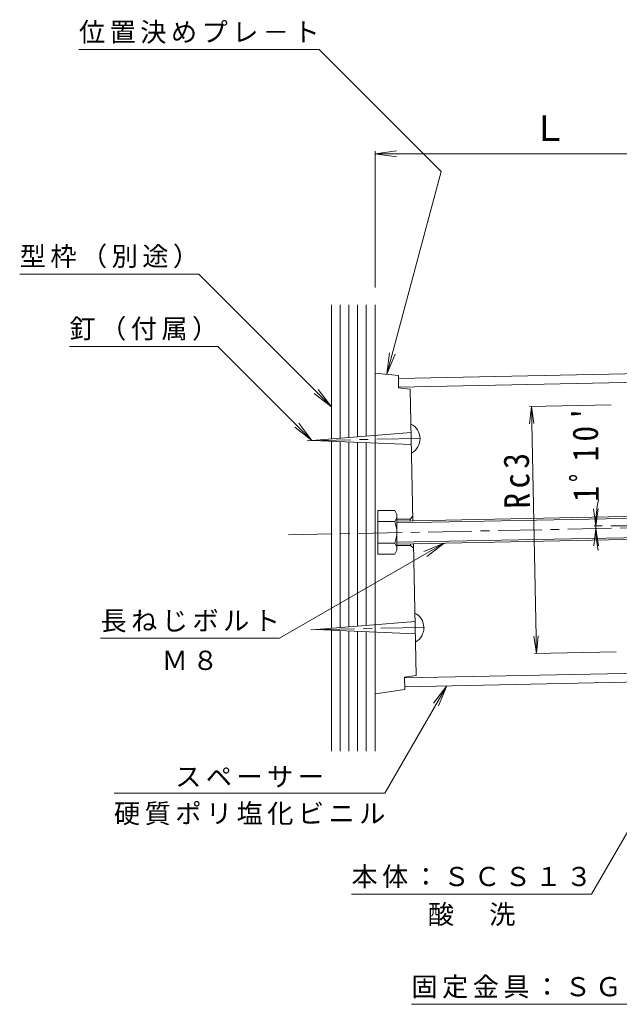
# Model space of a CAD drawing. Units: millimetres, scale not verified. Extents: x -592 to 771, y -582 to 553.
# Drawn here: x -592 to -386, y -366.6 to -28 of the extents above; entities that cross this region are included whole.
import ezdxf
from ezdxf.enums import TextEntityAlignment as Align

# ---------------------------------------------------------------- set-up
doc = ezdxf.new("R2010")
doc.units = ezdxf.units.MM
doc.header["$LTSCALE"] = 3
doc.linetypes.add('CHAIN1', pattern=[8, 5, -1, 1, -1])
for name, color, linetype, lineweight in [('3-0', 4, 'Continuous', 5), ('3-3', 4, 'Continuous', 5), ('3-4', 7, 'Continuous', 5), ('3-5', 7, 'Continuous', 5), ('3-9', 7, 'Continuous', 5), ('3-A', 2, 'Continuous', 5), ('3-B', 3, 'Continuous', 5), ('3-F', 7, 'Continuous', 5)]:
    doc.layers.add(name, color=color, linetype=linetype, lineweight=lineweight)
doc.styles.add('ＭＳ ゴシック', font='')
doc.styles.get('ＭＳ ゴシック').set_extended_font_data('MS Gothic')

msp = doc.modelspace()

# ---------------------------------------------------------------- linework, layer by layer
at = {"layer": '3-0', "linetype": 'CHAIN1'}
for p, q in [((-499.612, -205.156), (-346.138, -202.031)), ((-349.908, -202.108), (-394.652, -202.108))]:
    msp.add_line(p, q, dxfattribs=at)
at = {"layer": '3-3'}
for p, q in [((-377.981, -149.669), (-461.87, -151.377)), ((-377.92, -152.668), (-461.809, -154.376)), ((-459.773, -254.356), (-375.884, -252.647)), ((-459.712, -257.355), (-375.823, -255.647))]:
    msp.add_line(p, q, dxfattribs=at)
at = {"layer": '3-4'}
for p, q in [((-469.908, -74.163), (-462.473, -73.184)), ((-469.908, -73.263), (-469.908, -120.116)), ((-469.908, -74.163), (-349.908, -74.163)), ((-469.908, -74.163), (-462.473, -75.142)), ((-416.19, -160.986), (-416.852, -166.949)), ((-388.764, -160.427), (-416.79, -160.998)), ((-416.19, -160.986), (-414.461, -245.894)), ((-416.19, -160.986), (-415.286, -166.917)), ((-394.058, -202.108), (-394.842, -196.159)), ((-394.058, -202.108), (-393.275, -196.159)), ((-394.049, -203.007), (-394.711, -208.97)), ((-394.049, -203.007), (-393.145, -208.938)), ((-414.461, -245.894), (-415.365, -239.962)), ((-414.461, -245.894), (-413.799, -239.931)), ((-387.035, -245.335), (-415.061, -245.906))]:
    msp.add_line(p, q, dxfattribs=at)
at = {"layer": '3-4', "color": 6}
for p, q in [((-457.794, -155.044), (-461.804, -154.626)), ((-457.794, -155.044), (-456.873, -200.285)), ((-457.883, -199.784), (-456.904, -198.764)), ((-457.883, -199.784), (-462.408, -199.784)), ((-457.883, -199.784), (-457.873, -200.305)), ((-457.7, -208.784), (-462.408, -208.784)), ((-457.71, -208.304), (-457.7, -208.784)), ((-457.7, -208.784), (-456.68, -209.764)), ((-456.71, -208.283), (-455.789, -253.524)), ((-459.691, -258.354), (-469.908, -259.821))]:
    msp.add_line(p, q, dxfattribs=at)
at = {"layer": '3-4', "color": 6, "linetype": 'CHAIN1'}
for p, q in [((-493.252, -172.78), (-452.458, -171.95)), ((-491.928, -237.78), (-451.134, -236.95))]:
    msp.add_line(p, q, dxfattribs=at)
at = {"layer": '3-4', "color": 6}
for points in [[(-461.804, -154.626), (-461.89, -150.377), (-469.908, -149.558), (-469.908, -259.821)], [(-455.789, -253.524), (-459.778, -254.105), (-459.691, -258.354)]]:
    msp.add_lwpolyline(points, dxfattribs=at)
at = {"layer": '3-4'}
msp.add_arc((-349.909, -202.108), 44.15, 168.18814, 191.03984, dxfattribs=at)
at = {"layer": '3-5'}
for p, q in [((-489.131, -38.332), (-571.631, -38.332)), ((-447.218, -80.246), (-489.131, -38.332)), ((-465.899, -149.967), (-447.218, -80.246)), ((-530.497, -115.533), (-591.997, -115.533)), ((-484.908, -161.121), (-530.497, -115.533)), ((-523.889, -140.424), (-574.889, -140.424)), ((-491.567, -172.746), (-523.889, -140.424)), ((-465.899, -149.967), (-464.92, -142.531)), ((-465.899, -149.967), (-463.029, -143.038)), ((-484.908, -161.121), (-489.474, -155.171)), ((-484.908, -161.121), (-490.859, -156.556)), ((-491.567, -172.746), (-497.517, -168.18)), ((-491.567, -172.746), (-496.133, -166.796)), ((-446.186, -208.069), (-502.734, -240.717)), ((-446.186, -208.069), (-453.115, -210.939)), ((-446.186, -208.069), (-452.136, -212.635)), ((-502.734, -240.717), (-564.234, -240.717)), ((-351.917, -253.159), (-395.498, -328.644)), ((-445.261, -257.061), (-466.589, -294.002)), ((-445.261, -257.061), (-449.826, -263.011)), ((-445.261, -257.061), (-448.131, -263.99)), ((-559.589, -294.002), (-466.589, -294.002)), ((-477.998, -328.644), (-395.498, -328.644)), ((-457.394, -366.561), (-364.394, -366.561))]:
    msp.add_line(p, q, dxfattribs=at)
at = {"layer": '3-9'}
for p, q in [((-484.908, -126.127), (-484.908, -172.2)), ((-481.908, -126.127), (-481.908, -171.954)), ((-478.908, -126.127), (-478.908, -171.708)), ((-475.908, -126.127), (-475.908, -171.462)), ((-472.908, -126.127), (-472.908, -171.216)), ((-469.908, -126.127), (-469.908, -149.558)), ((-484.908, -173.02), (-484.908, -237.309)), ((-481.908, -173.143), (-481.908, -237.063)), ((-478.908, -173.267), (-478.908, -236.817)), ((-475.908, -173.39), (-475.908, -236.571)), ((-472.908, -173.513), (-472.908, -236.325)), ((-484.908, -237.965), (-484.908, -279.488)), ((-481.908, -238.089), (-481.908, -279.488)), ((-478.908, -238.212), (-478.908, -279.488)), ((-475.908, -238.336), (-475.908, -279.488)), ((-472.908, -238.459), (-472.908, -279.488)), ((-469.908, -259.821), (-469.908, -279.488))]:
    msp.add_line(p, q, dxfattribs=at)
at = {"layer": '3-A'}
for p, q in [((-457.491, -169.952), (-491.567, -172.746)), ((-491.567, -172.746), (-457.405, -174.151)), ((-462.408, -200.398), (-354.69, -198.204)), ((-462.408, -201.074), (-354, -198.867)), ((-462.408, -207.723), (-353.865, -205.512)), ((-462.408, -208.399), (-354.527, -206.202)), ((-456.167, -234.952), (-490.243, -237.746)), ((-490.243, -237.746), (-456.081, -239.151))]:
    msp.add_line(p, q, dxfattribs=at)
for centre in [(-460.114, -172.106), (-458.79, -237.106)]:
    msp.add_arc(centre, 5.667, 299.23895, 63.09441, dxfattribs=at)
at = {"layer": '3-B', "color": 2}
for p, q in [((-468.908, -211.784), (-468.908, -196.784)), ((-463.13, -196.784), (-468.908, -196.784)), ((-462.408, -209.908), (-462.408, -198.661)), ((-463.13, -200.537), (-468.908, -200.537)), ((-463.13, -208.031), (-468.908, -208.031)), ((-463.13, -211.784), (-468.908, -211.784))]:
    msp.add_line(p, q, dxfattribs=at)
for centre, radius, start, end in [((-465.209, -198.661), 2.8, 317.92575, 42.07431), ((-472.498, -204.284), 10.089, 338.19789, 21.80216), ((-465.209, -209.908), 2.8, 317.92539, 42.07446)]:
    msp.add_arc(centre, radius, start, end, dxfattribs=at)

# ---------------------------------------------------------------- texts
at = {"layer": '3-4', "color": 2, "style": 'ＭＳ ゴシック'}
msp.add_text('Ｌ', height=8.798, dxfattribs=at).set_placement((-415.908, -72.363), align=Align.BOTTOM_LEFT)
at = {"layer": '3-4', "color": 2, "char_height": 8.798, "attachment_point": 7, "style": 'ＭＳ ゴシック'}
for s, insert, rotation in [("\\T1.28;\\W0.9;1ﾟ10'", (-392.888, -193.736), 90.583), ('\\T1.27;\\W0.9;Rc3', (-416.52, -196.029), 91.167)]:
    msp.add_mtext(s, dxfattribs=dict(at, insert=insert, rotation=rotation))
at = {"layer": '3-5', "char_height": 6.598, "attachment_point": 7, "style": 'ＭＳ ゴシック'}
for s, insert in [('\\T1.17;スペーサー', (-538.589, -292.002)), ('\\T1.17;硬質ポリ塩化ビニル', (-559.589, -305.002)), ('\\T1.17;本体：ＳＣＳ１３', (-477.998, -326.644)), ('\\T1.17;酸\u3000洗', (-451.748, -339.644)), ('\\T1.17;固定金具：ＳＧＨＣ', (-457.394, -364.561))]:
    msp.add_mtext(s, dxfattribs=dict(at, insert=insert))
at = {"layer": '3-F', "char_height": 6.598, "attachment_point": 7, "style": 'ＭＳ ゴシック'}
for s, insert in [('\\T1.17;位置決めプレ－ト', (-571.631, -36.332)), ('\\T1.17;型枠（別途）', (-591.997, -113.533)), ('\\T1.17;釘（付属）', (-574.889, -138.424)), ('\\T1.17;長ねじボルト', (-564.234, -238.717)), ('\\T1.17;Ｍ８', (-543.234, -251.717))]:
    msp.add_mtext(s, dxfattribs=dict(at, insert=insert))

doc.saveas('drawing.dxf')
